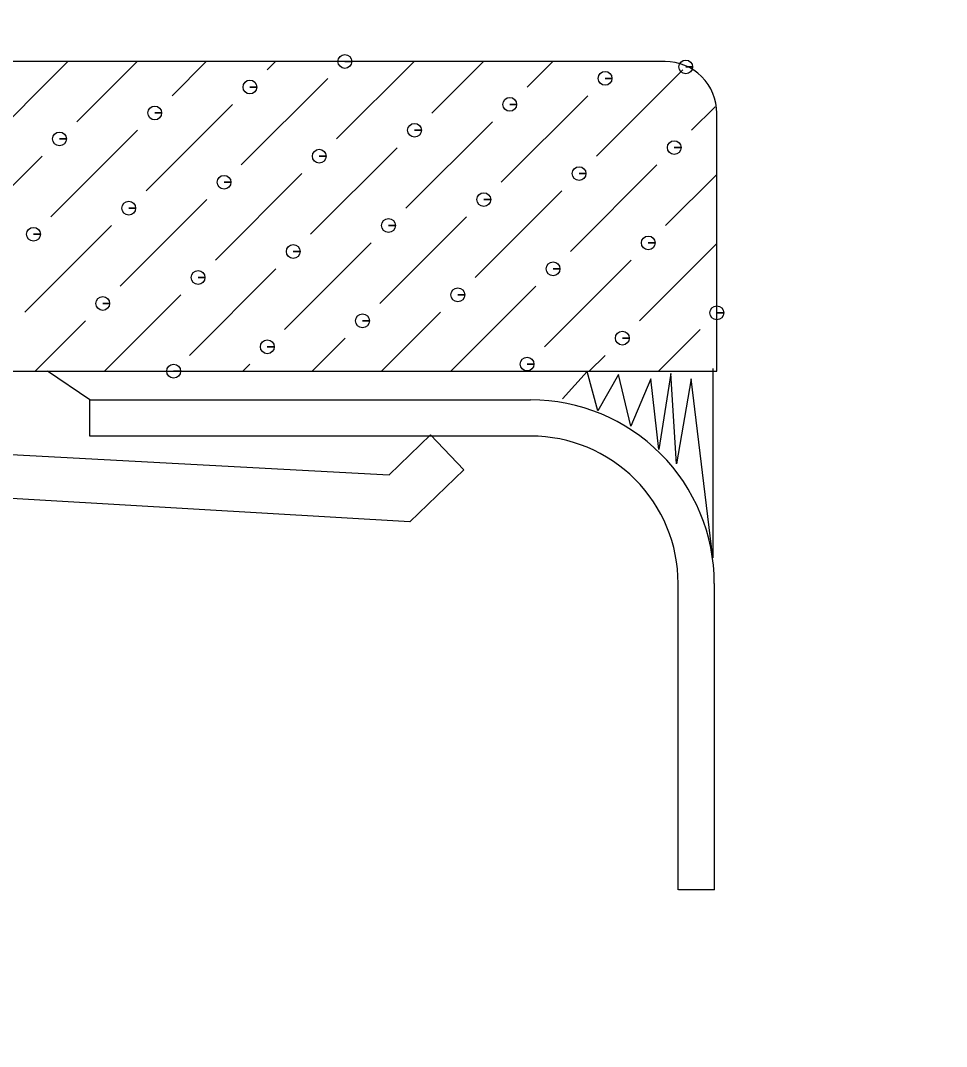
# Model space of a CAD drawing. Header units: millimetres. Extents: x 164 to 1139, y 316 to 1000.
# Drawn here: x 705.71 to 724.3, y 570.23 to 590.83 of the extents above; entities that cross this region are included whole.
import ezdxf

# ---------------------------------------------------------------- set-up
doc = ezdxf.new("R2010")
doc.units = ezdxf.units.MM
doc.linetypes.add('ACAD_ISO02W100', pattern=[15, 12, -3])
for name, color, linetype, lineweight in [('尺寸標注', 1, 'Continuous', 30), ('細實線', 1, 'Continuous', 13), ('虚线', 2, 'ACAD_ISO02W100', 30)]:
    doc.layers.add(name, color=color, linetype=linetype, lineweight=lineweight)
doc.styles.add('DIM', font='txt.shx', dxfattribs={"width": 0.7, "bigfont": 'chineset.shx'})
doc.dimstyles.new('mm+in(开孔纸尺寸)', dxfattribs={"dimscale": 3, "dimtxt": 3.8, "dimasz": 2, "dimexe": 1.25, "dimexo": 0.625, "dimgap": 2, "dimtad": 1, "dimtxsty": 'DIM', "dimcen": 0, "dimclrd": 256, "dimclre": 256, "dimclrt": 3, "dimadec": 0, "dimazin": 0, "dimtfac": 1, "dimtmove": 0, "dimatfit": 1, "dimfxl": 1, "dimlwd": -1, "dimarcsym": 0})

# ---------------------------------------------------------------- blocks, each defined once
blk = doc.blocks.new('*D24')
at = {"layer": 'Defpoints', "color": 0}
for p in [(626.769, 833.327), (626.749, 549.627), (922.186, 549.627)]:
    blk.add_point(p, dxfattribs=at)
at = {"layer": '尺寸標注', "lineweight": -2}
for p, q in [((628.644, 833.327), (925.936, 833.327)), ((628.624, 549.627), (925.936, 549.627))]:
    blk.add_line(p, q, dxfattribs=at)
at = {"layer": '尺寸標注'}
blk.add_line((922.186, 827.327), (922.186, 555.627), dxfattribs=at)
for points in [[(923.186, 827.327), (921.186, 827.327), (922.186, 833.327)], [(921.186, 555.627), (923.186, 555.627), (922.186, 549.627)]]:
    blk.add_solid(points, dxfattribs=at)
at = {"layer": '尺寸標注', "color": 3, "insert": (909.536, 691.477), "char_height": 11.4, "attachment_point": 5, "rotation": 90, "style": 'DIM'}
blk.add_mtext('283,7mm [11 3/16"]', dxfattribs=at)
blk = doc.blocks.new('*D25')
at = {"layer": 'Defpoints', "color": 0}
for p in [(626.77, 826.977), (884.186, 826.977), (626.831, 555.977)]:
    blk.add_point(p, dxfattribs=at)
at = {"layer": '尺寸標注', "lineweight": -2}
for p, q in [((628.645, 826.977), (887.936, 826.977)), ((628.706, 555.977), (887.936, 555.977))]:
    blk.add_line(p, q, dxfattribs=at)
at = {"layer": '尺寸標注'}
blk.add_line((884.186, 561.977), (884.186, 820.977), dxfattribs=at)
for points in [[(885.186, 820.977), (883.186, 820.977), (884.186, 826.977)], [(883.186, 561.977), (885.186, 561.977), (884.186, 555.977)]]:
    blk.add_solid(points, dxfattribs=at)
at = {"layer": '尺寸標注', "color": 3, "insert": (872.486, 691.477), "char_height": 11.4, "attachment_point": 5, "rotation": 90, "style": 'DIM'}
blk.add_mtext('271mm [10 11/16"]', dxfattribs=at)
blk = doc.blocks.new('*D26')
at = {"layer": 'Defpoints', "color": 0}
for p in [(626.831, 820.627), (626.828, 562.327), (846.852, 562.327)]:
    blk.add_point(p, dxfattribs=at)
at = {"layer": '尺寸標注', "lineweight": -2}
for p, q in [((628.706, 820.627), (850.602, 820.627)), ((628.703, 562.327), (850.602, 562.327))]:
    blk.add_line(p, q, dxfattribs=at)
at = {"layer": '尺寸標注'}
blk.add_line((846.852, 814.627), (846.852, 568.327), dxfattribs=at)
for points in [[(847.852, 814.627), (845.852, 814.627), (846.852, 820.627)], [(845.852, 568.327), (847.852, 568.327), (846.852, 562.327)]]:
    blk.add_solid(points, dxfattribs=at)
at = {"layer": '尺寸標注', "color": 3, "insert": (834.202, 691.477), "char_height": 11.4, "attachment_point": 5, "rotation": 90, "style": 'DIM'}
blk.add_mtext('258,3mm [10 3/16"]', dxfattribs=at)

msp = doc.modelspace()

# ---------------------------------------------------------------- linework, layer by layer
msp.add_lwpolyline([(798.111, 736.864, 0.387312), (708.298, 830.573, 0.033804), (545.364, 830.573, 0.387312), (455.551, 736.864, 0.012565), (455.551, 646.09, 0.387312), (545.364, 552.381, 0.033804), (708.298, 552.381, 0.387312), (798.111, 646.09, 0.012565)], format="xyb", close=True)
at = {"layer": '細實線'}
for points, knots in [([(712.222, 590.013), (712.222, 590.013), (712.361, 590.013), (712.361, 590.013), (712.361, 590.013), (712.361, 590.09), (712.299, 590.152), (712.222, 590.152), (712.222, 590.152), (712.146, 590.152), (712.084, 590.09), (712.084, 590.013), (712.084, 590.013), (712.084, 589.937), (712.146, 589.874), (712.222, 589.874), (712.222, 589.874), (712.299, 589.874), (712.361, 589.937), (712.361, 590.013), (712.361, 590.013), (712.361, 590.013), (712.222, 590.013), (712.222, 590.013)], [0, 0, 0, 0, 0.142857, 0.142857, 0.142857, 0.142857, 0.285714, 0.285714, 0.285714, 0.285714, 0.428571, 0.428571, 0.428571, 0.428571, 0.571429, 0.571429, 0.571429, 0.571429, 0.714286, 0.714286, 0.714286, 0.714286, 1, 1, 1, 1]), ([(719.692, 588.974), (719.692, 589.249), (719.582, 589.513), (719.387, 589.708), (719.387, 589.708), (719.192, 589.903), (718.929, 590.013), (718.653, 590.013)], [0, 0, 0, 0, 0.333333, 0.333333, 0.333333, 0.333333, 1, 1, 1, 1]), ([(719.067, 589.902), (719.067, 589.902), (719.206, 589.902), (719.206, 589.902), (719.206, 589.902), (719.206, 589.978), (719.143, 590.041), (719.067, 590.041), (719.067, 590.041), (718.99, 590.041), (718.928, 589.978), (718.928, 589.902), (718.928, 589.902), (718.928, 589.825), (718.99, 589.763), (719.067, 589.763), (719.067, 589.763), (719.143, 589.763), (719.206, 589.825), (719.206, 589.902), (719.206, 589.902), (719.206, 589.902), (719.067, 589.902), (719.067, 589.902)], [0, 0, 0, 0, 0.142857, 0.142857, 0.142857, 0.142857, 0.285714, 0.285714, 0.285714, 0.285714, 0.428571, 0.428571, 0.428571, 0.428571, 0.571429, 0.571429, 0.571429, 0.571429, 0.714286, 0.714286, 0.714286, 0.714286, 1, 1, 1, 1]), ([(717.447, 589.673), (717.447, 589.673), (717.585, 589.673), (717.585, 589.673), (717.585, 589.673), (717.585, 589.75), (717.523, 589.812), (717.447, 589.812), (717.447, 589.812), (717.37, 589.812), (717.308, 589.75), (717.308, 589.673), (717.308, 589.673), (717.308, 589.597), (717.37, 589.535), (717.447, 589.535), (717.447, 589.535), (717.523, 589.535), (717.585, 589.597), (717.585, 589.673), (717.585, 589.673), (717.585, 589.673), (717.447, 589.673), (717.447, 589.673)], [0, 0, 0, 0, 0.142857, 0.142857, 0.142857, 0.142857, 0.285714, 0.285714, 0.285714, 0.285714, 0.428571, 0.428571, 0.428571, 0.428571, 0.571429, 0.571429, 0.571429, 0.571429, 0.714286, 0.714286, 0.714286, 0.714286, 1, 1, 1, 1]), ([(710.317, 589.499), (710.317, 589.499), (710.455, 589.499), (710.455, 589.499), (710.455, 589.499), (710.455, 589.575), (710.393, 589.638), (710.317, 589.638), (710.317, 589.638), (710.24, 589.638), (710.178, 589.575), (710.178, 589.499), (710.178, 589.499), (710.178, 589.422), (710.24, 589.36), (710.317, 589.36), (710.317, 589.36), (710.393, 589.36), (710.455, 589.422), (710.455, 589.499), (710.455, 589.499), (710.455, 589.499), (710.317, 589.499), (710.317, 589.499)], [0, 0, 0, 0, 0.142857, 0.142857, 0.142857, 0.142857, 0.285714, 0.285714, 0.285714, 0.285714, 0.428571, 0.428571, 0.428571, 0.428571, 0.571429, 0.571429, 0.571429, 0.571429, 0.714286, 0.714286, 0.714286, 0.714286, 1, 1, 1, 1]), ([(715.533, 589.151), (715.533, 589.151), (715.672, 589.151), (715.672, 589.151), (715.672, 589.151), (715.672, 589.227), (715.61, 589.29), (715.533, 589.29), (715.533, 589.29), (715.457, 589.29), (715.395, 589.227), (715.395, 589.151), (715.395, 589.151), (715.395, 589.074), (715.457, 589.012), (715.533, 589.012), (715.533, 589.012), (715.61, 589.012), (715.672, 589.074), (715.672, 589.151), (715.672, 589.151), (715.672, 589.151), (715.533, 589.151), (715.533, 589.151)], [0, 0, 0, 0, 0.142857, 0.142857, 0.142857, 0.142857, 0.285714, 0.285714, 0.285714, 0.285714, 0.428571, 0.428571, 0.428571, 0.428571, 0.571429, 0.571429, 0.571429, 0.571429, 0.714286, 0.714286, 0.714286, 0.714286, 1, 1, 1, 1]), ([(708.404, 588.978), (708.404, 588.978), (708.542, 588.978), (708.542, 588.978), (708.542, 588.978), (708.542, 589.054), (708.48, 589.116), (708.404, 589.116), (708.404, 589.116), (708.327, 589.116), (708.265, 589.054), (708.265, 588.978), (708.265, 588.978), (708.265, 588.901), (708.327, 588.839), (708.404, 588.839), (708.404, 588.839), (708.48, 588.839), (708.542, 588.901), (708.542, 588.978), (708.542, 588.978), (708.542, 588.978), (708.404, 588.978), (708.404, 588.978)], [0, 0, 0, 0, 0.142857, 0.142857, 0.142857, 0.142857, 0.285714, 0.285714, 0.285714, 0.285714, 0.428571, 0.428571, 0.428571, 0.428571, 0.571429, 0.571429, 0.571429, 0.571429, 0.714286, 0.714286, 0.714286, 0.714286, 1, 1, 1, 1]), ([(713.622, 588.63), (713.622, 588.63), (713.76, 588.63), (713.76, 588.63), (713.76, 588.63), (713.76, 588.707), (713.698, 588.769), (713.622, 588.769), (713.622, 588.769), (713.545, 588.769), (713.483, 588.707), (713.483, 588.63), (713.483, 588.63), (713.483, 588.554), (713.545, 588.492), (713.622, 588.492), (713.622, 588.492), (713.698, 588.492), (713.76, 588.554), (713.76, 588.63), (713.76, 588.63), (713.76, 588.63), (713.622, 588.63), (713.622, 588.63)], [0, 0, 0, 0, 0.142857, 0.142857, 0.142857, 0.142857, 0.285714, 0.285714, 0.285714, 0.285714, 0.428571, 0.428571, 0.428571, 0.428571, 0.571429, 0.571429, 0.571429, 0.571429, 0.714286, 0.714286, 0.714286, 0.714286, 1, 1, 1, 1]), ([(706.492, 588.456), (706.492, 588.456), (706.63, 588.456), (706.63, 588.456), (706.63, 588.456), (706.63, 588.532), (706.568, 588.595), (706.492, 588.595), (706.492, 588.595), (706.415, 588.595), (706.353, 588.532), (706.353, 588.456), (706.353, 588.456), (706.353, 588.38), (706.415, 588.317), (706.492, 588.317), (706.492, 588.317), (706.568, 588.317), (706.63, 588.38), (706.63, 588.456), (706.63, 588.456), (706.63, 588.456), (706.492, 588.456), (706.492, 588.456)], [0, 0, 0, 0, 0.142857, 0.142857, 0.142857, 0.142857, 0.285714, 0.285714, 0.285714, 0.285714, 0.428571, 0.428571, 0.428571, 0.428571, 0.571429, 0.571429, 0.571429, 0.571429, 0.714286, 0.714286, 0.714286, 0.714286, 1, 1, 1, 1]), ([(711.708, 588.109), (711.708, 588.109), (711.847, 588.109), (711.847, 588.109), (711.847, 588.109), (711.847, 588.185), (711.785, 588.248), (711.708, 588.248), (711.708, 588.248), (711.632, 588.248), (711.57, 588.185), (711.57, 588.109), (711.57, 588.109), (711.57, 588.032), (711.632, 587.97), (711.708, 587.97), (711.708, 587.97), (711.785, 587.97), (711.847, 588.032), (711.847, 588.109), (711.847, 588.109), (711.847, 588.109), (711.708, 588.109), (711.708, 588.109)], [0, 0, 0, 0, 0.142857, 0.142857, 0.142857, 0.142857, 0.285714, 0.285714, 0.285714, 0.285714, 0.428571, 0.428571, 0.428571, 0.428571, 0.571429, 0.571429, 0.571429, 0.571429, 0.714286, 0.714286, 0.714286, 0.714286, 1, 1, 1, 1]), ([(718.837, 588.282), (718.837, 588.282), (718.976, 588.282), (718.976, 588.282), (718.976, 588.282), (718.976, 588.358), (718.914, 588.42), (718.837, 588.42), (718.837, 588.42), (718.761, 588.42), (718.698, 588.358), (718.698, 588.282), (718.698, 588.282), (718.698, 588.205), (718.761, 588.143), (718.837, 588.143), (718.837, 588.143), (718.914, 588.143), (718.976, 588.205), (718.976, 588.282), (718.976, 588.282), (718.976, 588.282), (718.837, 588.282), (718.837, 588.282)], [0, 0, 0, 0, 0.142857, 0.142857, 0.142857, 0.142857, 0.285714, 0.285714, 0.285714, 0.285714, 0.428571, 0.428571, 0.428571, 0.428571, 0.571429, 0.571429, 0.571429, 0.571429, 0.714286, 0.714286, 0.714286, 0.714286, 1, 1, 1, 1]), ([(716.925, 587.76), (716.925, 587.76), (717.064, 587.76), (717.064, 587.76), (717.064, 587.76), (717.064, 587.837), (717.001, 587.899), (716.925, 587.899), (716.925, 587.899), (716.849, 587.899), (716.786, 587.837), (716.786, 587.76), (716.786, 587.76), (716.786, 587.684), (716.849, 587.622), (716.925, 587.622), (716.925, 587.622), (717.001, 587.622), (717.064, 587.684), (717.064, 587.76), (717.064, 587.76), (717.064, 587.76), (716.925, 587.76), (716.925, 587.76)], [0, 0, 0, 0, 0.142857, 0.142857, 0.142857, 0.142857, 0.285714, 0.285714, 0.285714, 0.285714, 0.428571, 0.428571, 0.428571, 0.428571, 0.571429, 0.571429, 0.571429, 0.571429, 0.714286, 0.714286, 0.714286, 0.714286, 1, 1, 1, 1]), ([(709.795, 587.586), (709.795, 587.586), (709.934, 587.586), (709.934, 587.586), (709.934, 587.586), (709.934, 587.662), (709.872, 587.725), (709.795, 587.725), (709.795, 587.725), (709.719, 587.725), (709.657, 587.662), (709.657, 587.586), (709.657, 587.586), (709.657, 587.51), (709.719, 587.447), (709.795, 587.447), (709.795, 587.447), (709.872, 587.447), (709.934, 587.51), (709.934, 587.586), (709.934, 587.586), (709.934, 587.586), (709.795, 587.586), (709.795, 587.586)], [0, 0, 0, 0, 0.142857, 0.142857, 0.142857, 0.142857, 0.285714, 0.285714, 0.285714, 0.285714, 0.428571, 0.428571, 0.428571, 0.428571, 0.571429, 0.571429, 0.571429, 0.571429, 0.714286, 0.714286, 0.714286, 0.714286, 1, 1, 1, 1]), ([(707.882, 587.066), (707.882, 587.066), (708.021, 587.066), (708.021, 587.066), (708.021, 587.066), (708.021, 587.142), (707.958, 587.204), (707.882, 587.204), (707.882, 587.204), (707.806, 587.204), (707.743, 587.142), (707.743, 587.066), (707.743, 587.066), (707.743, 586.989), (707.806, 586.927), (707.882, 586.927), (707.882, 586.927), (707.958, 586.927), (708.021, 586.989), (708.021, 587.066), (708.021, 587.066), (708.021, 587.066), (707.882, 587.066), (707.882, 587.066)], [0, 0, 0, 0, 0.142857, 0.142857, 0.142857, 0.142857, 0.285714, 0.285714, 0.285714, 0.285714, 0.428571, 0.428571, 0.428571, 0.428571, 0.571429, 0.571429, 0.571429, 0.571429, 0.714286, 0.714286, 0.714286, 0.714286, 1, 1, 1, 1]), ([(715.012, 587.239), (715.012, 587.239), (715.15, 587.239), (715.15, 587.239), (715.15, 587.239), (715.15, 587.315), (715.088, 587.377), (715.012, 587.377), (715.012, 587.377), (714.935, 587.377), (714.873, 587.315), (714.873, 587.239), (714.873, 587.239), (714.873, 587.162), (714.935, 587.1), (715.012, 587.1), (715.012, 587.1), (715.088, 587.1), (715.15, 587.162), (715.15, 587.239), (715.15, 587.239), (715.15, 587.239), (715.012, 587.239), (715.012, 587.239)], [0, 0, 0, 0, 0.142857, 0.142857, 0.142857, 0.142857, 0.285714, 0.285714, 0.285714, 0.285714, 0.428571, 0.428571, 0.428571, 0.428571, 0.571429, 0.571429, 0.571429, 0.571429, 0.714286, 0.714286, 0.714286, 0.714286, 1, 1, 1, 1]), ([(713.099, 586.717), (713.099, 586.717), (713.238, 586.717), (713.238, 586.717), (713.238, 586.717), (713.238, 586.794), (713.175, 586.856), (713.099, 586.856), (713.099, 586.856), (713.022, 586.856), (712.96, 586.794), (712.96, 586.717), (712.96, 586.717), (712.96, 586.641), (713.022, 586.578), (713.099, 586.578), (713.099, 586.578), (713.175, 586.578), (713.238, 586.641), (713.238, 586.717), (713.238, 586.717), (713.238, 586.717), (713.099, 586.717), (713.099, 586.717)], [0, 0, 0, 0, 0.142857, 0.142857, 0.142857, 0.142857, 0.285714, 0.285714, 0.285714, 0.285714, 0.428571, 0.428571, 0.428571, 0.428571, 0.571429, 0.571429, 0.571429, 0.571429, 0.714286, 0.714286, 0.714286, 0.714286, 1, 1, 1, 1]), ([(705.969, 586.543), (705.969, 586.543), (706.108, 586.543), (706.108, 586.543), (706.108, 586.543), (706.108, 586.619), (706.045, 586.681), (705.969, 586.681), (705.969, 586.681), (705.892, 586.681), (705.83, 586.619), (705.83, 586.543), (705.83, 586.543), (705.83, 586.466), (705.892, 586.404), (705.969, 586.404), (705.969, 586.404), (706.045, 586.404), (706.108, 586.466), (706.108, 586.543), (706.108, 586.543), (706.108, 586.543), (705.969, 586.543), (705.969, 586.543)], [0, 0, 0, 0, 0.142857, 0.142857, 0.142857, 0.142857, 0.285714, 0.285714, 0.285714, 0.285714, 0.428571, 0.428571, 0.428571, 0.428571, 0.571429, 0.571429, 0.571429, 0.571429, 0.714286, 0.714286, 0.714286, 0.714286, 1, 1, 1, 1]), ([(718.316, 586.369), (718.316, 586.369), (718.454, 586.369), (718.454, 586.369), (718.454, 586.369), (718.454, 586.445), (718.392, 586.507), (718.316, 586.507), (718.316, 586.507), (718.239, 586.507), (718.177, 586.445), (718.177, 586.369), (718.177, 586.369), (718.177, 586.292), (718.239, 586.23), (718.316, 586.23), (718.316, 586.23), (718.392, 586.23), (718.454, 586.292), (718.454, 586.369), (718.454, 586.369), (718.454, 586.369), (718.316, 586.369), (718.316, 586.369)], [0, 0, 0, 0, 0.142857, 0.142857, 0.142857, 0.142857, 0.285714, 0.285714, 0.285714, 0.285714, 0.428571, 0.428571, 0.428571, 0.428571, 0.571429, 0.571429, 0.571429, 0.571429, 0.714286, 0.714286, 0.714286, 0.714286, 1, 1, 1, 1]), ([(711.187, 586.195), (711.187, 586.195), (711.325, 586.195), (711.325, 586.195), (711.325, 586.195), (711.325, 586.272), (711.263, 586.334), (711.187, 586.334), (711.187, 586.334), (711.11, 586.334), (711.048, 586.272), (711.048, 586.195), (711.048, 586.195), (711.048, 586.119), (711.11, 586.057), (711.187, 586.057), (711.187, 586.057), (711.263, 586.057), (711.325, 586.119), (711.325, 586.195), (711.325, 586.195), (711.325, 586.195), (711.187, 586.195), (711.187, 586.195)], [0, 0, 0, 0, 0.142857, 0.142857, 0.142857, 0.142857, 0.285714, 0.285714, 0.285714, 0.285714, 0.428571, 0.428571, 0.428571, 0.428571, 0.571429, 0.571429, 0.571429, 0.571429, 0.714286, 0.714286, 0.714286, 0.714286, 1, 1, 1, 1]), ([(716.403, 585.848), (716.403, 585.848), (716.542, 585.848), (716.542, 585.848), (716.542, 585.848), (716.542, 585.925), (716.48, 585.987), (716.403, 585.987), (716.403, 585.987), (716.327, 585.987), (716.265, 585.925), (716.265, 585.848), (716.265, 585.848), (716.265, 585.772), (716.327, 585.709), (716.403, 585.709), (716.403, 585.709), (716.48, 585.709), (716.542, 585.772), (716.542, 585.848), (716.542, 585.848), (716.542, 585.848), (716.403, 585.848), (716.403, 585.848)], [0, 0, 0, 0, 0.142857, 0.142857, 0.142857, 0.142857, 0.285714, 0.285714, 0.285714, 0.285714, 0.428571, 0.428571, 0.428571, 0.428571, 0.571429, 0.571429, 0.571429, 0.571429, 0.714286, 0.714286, 0.714286, 0.714286, 1, 1, 1, 1]), ([(709.274, 585.674), (709.274, 585.674), (709.412, 585.674), (709.412, 585.674), (709.412, 585.674), (709.412, 585.751), (709.35, 585.813), (709.274, 585.813), (709.274, 585.813), (709.197, 585.813), (709.135, 585.751), (709.135, 585.674), (709.135, 585.674), (709.135, 585.598), (709.197, 585.535), (709.274, 585.535), (709.274, 585.535), (709.35, 585.535), (709.412, 585.598), (709.412, 585.674), (709.412, 585.674), (709.412, 585.674), (709.274, 585.674), (709.274, 585.674)], [0, 0, 0, 0, 0.142857, 0.142857, 0.142857, 0.142857, 0.285714, 0.285714, 0.285714, 0.285714, 0.428571, 0.428571, 0.428571, 0.428571, 0.571429, 0.571429, 0.571429, 0.571429, 0.714286, 0.714286, 0.714286, 0.714286, 1, 1, 1, 1]), ([(714.49, 585.325), (714.49, 585.325), (714.629, 585.325), (714.629, 585.325), (714.629, 585.325), (714.629, 585.402), (714.567, 585.464), (714.49, 585.464), (714.49, 585.464), (714.414, 585.464), (714.352, 585.402), (714.352, 585.325), (714.352, 585.325), (714.352, 585.249), (714.414, 585.187), (714.49, 585.187), (714.49, 585.187), (714.567, 585.187), (714.629, 585.249), (714.629, 585.325), (714.629, 585.325), (714.629, 585.325), (714.49, 585.325), (714.49, 585.325)], [0, 0, 0, 0, 0.142857, 0.142857, 0.142857, 0.142857, 0.285714, 0.285714, 0.285714, 0.285714, 0.428571, 0.428571, 0.428571, 0.428571, 0.571429, 0.571429, 0.571429, 0.571429, 0.714286, 0.714286, 0.714286, 0.714286, 1, 1, 1, 1]), ([(707.36, 585.153), (707.36, 585.153), (707.499, 585.153), (707.499, 585.153), (707.499, 585.153), (707.499, 585.229), (707.437, 585.291), (707.36, 585.291), (707.36, 585.291), (707.284, 585.291), (707.222, 585.229), (707.222, 585.153), (707.222, 585.153), (707.222, 585.076), (707.284, 585.014), (707.36, 585.014), (707.36, 585.014), (707.437, 585.014), (707.499, 585.076), (707.499, 585.153), (707.499, 585.153), (707.499, 585.153), (707.36, 585.153), (707.36, 585.153)], [0, 0, 0, 0, 0.142857, 0.142857, 0.142857, 0.142857, 0.285714, 0.285714, 0.285714, 0.285714, 0.428571, 0.428571, 0.428571, 0.428571, 0.571429, 0.571429, 0.571429, 0.571429, 0.714286, 0.714286, 0.714286, 0.714286, 1, 1, 1, 1]), ([(712.577, 584.804), (712.577, 584.804), (712.716, 584.804), (712.716, 584.804), (712.716, 584.804), (712.716, 584.88), (712.654, 584.943), (712.577, 584.943), (712.577, 584.943), (712.501, 584.943), (712.438, 584.88), (712.438, 584.804), (712.438, 584.804), (712.438, 584.727), (712.501, 584.665), (712.577, 584.665), (712.577, 584.665), (712.654, 584.665), (712.716, 584.727), (712.716, 584.804), (712.716, 584.804), (712.716, 584.804), (712.577, 584.804), (712.577, 584.804)], [0, 0, 0, 0, 0.142857, 0.142857, 0.142857, 0.142857, 0.285714, 0.285714, 0.285714, 0.285714, 0.428571, 0.428571, 0.428571, 0.428571, 0.571429, 0.571429, 0.571429, 0.571429, 0.714286, 0.714286, 0.714286, 0.714286, 1, 1, 1, 1]), ([(719.692, 584.964), (719.692, 584.964), (719.83, 584.964), (719.83, 584.964), (719.83, 584.964), (719.83, 585.04), (719.768, 585.102), (719.692, 585.102), (719.692, 585.102), (719.615, 585.102), (719.553, 585.04), (719.553, 584.964), (719.553, 584.964), (719.553, 584.887), (719.615, 584.825), (719.692, 584.825), (719.692, 584.825), (719.768, 584.825), (719.83, 584.887), (719.83, 584.964), (719.83, 584.964), (719.83, 584.964), (719.692, 584.964), (719.692, 584.964)], [0, 0, 0, 0, 0.142857, 0.142857, 0.142857, 0.142857, 0.285714, 0.285714, 0.285714, 0.285714, 0.428571, 0.428571, 0.428571, 0.428571, 0.571429, 0.571429, 0.571429, 0.571429, 0.714286, 0.714286, 0.714286, 0.714286, 1, 1, 1, 1]), ([(717.794, 584.457), (717.794, 584.457), (717.933, 584.457), (717.933, 584.457), (717.933, 584.457), (717.933, 584.533), (717.87, 584.595), (717.794, 584.595), (717.794, 584.595), (717.717, 584.595), (717.655, 584.533), (717.655, 584.457), (717.655, 584.457), (717.655, 584.38), (717.717, 584.318), (717.794, 584.318), (717.794, 584.318), (717.87, 584.318), (717.933, 584.38), (717.933, 584.457), (717.933, 584.457), (717.933, 584.457), (717.794, 584.457), (717.794, 584.457)], [0, 0, 0, 0, 0.142857, 0.142857, 0.142857, 0.142857, 0.285714, 0.285714, 0.285714, 0.285714, 0.428571, 0.428571, 0.428571, 0.428571, 0.571429, 0.571429, 0.571429, 0.571429, 0.714286, 0.714286, 0.714286, 0.714286, 1, 1, 1, 1]), ([(710.665, 584.283), (710.665, 584.283), (710.804, 584.283), (710.804, 584.283), (710.804, 584.283), (710.804, 584.359), (710.742, 584.421), (710.665, 584.421), (710.665, 584.421), (710.589, 584.421), (710.527, 584.359), (710.527, 584.283), (710.527, 584.283), (710.527, 584.206), (710.589, 584.144), (710.665, 584.144), (710.665, 584.144), (710.742, 584.144), (710.804, 584.206), (710.804, 584.283), (710.804, 584.283), (710.804, 584.283), (710.665, 584.283), (710.665, 584.283)], [0, 0, 0, 0, 0.142857, 0.142857, 0.142857, 0.142857, 0.285714, 0.285714, 0.285714, 0.285714, 0.428571, 0.428571, 0.428571, 0.428571, 0.571429, 0.571429, 0.571429, 0.571429, 0.714286, 0.714286, 0.714286, 0.714286, 1, 1, 1, 1]), ([(708.784, 583.793), (708.784, 583.793), (708.923, 583.793), (708.923, 583.793), (708.923, 583.793), (708.923, 583.87), (708.861, 583.932), (708.784, 583.932), (708.784, 583.932), (708.708, 583.932), (708.646, 583.87), (708.646, 583.793), (708.646, 583.793), (708.646, 583.717), (708.708, 583.654), (708.784, 583.654), (708.784, 583.654), (708.861, 583.654), (708.923, 583.717), (708.923, 583.793), (708.923, 583.793), (708.923, 583.793), (708.784, 583.793), (708.784, 583.793)], [0, 0, 0, 0, 0.142857, 0.142857, 0.142857, 0.142857, 0.285714, 0.285714, 0.285714, 0.285714, 0.428571, 0.428571, 0.428571, 0.428571, 0.571429, 0.571429, 0.571429, 0.571429, 0.714286, 0.714286, 0.714286, 0.714286, 1, 1, 1, 1]), ([(715.881, 583.935), (715.881, 583.935), (716.02, 583.935), (716.02, 583.935), (716.02, 583.935), (716.02, 584.012), (715.957, 584.074), (715.881, 584.074), (715.881, 584.074), (715.805, 584.074), (715.742, 584.012), (715.742, 583.935), (715.742, 583.935), (715.742, 583.859), (715.805, 583.797), (715.881, 583.797), (715.881, 583.797), (715.957, 583.797), (716.02, 583.859), (716.02, 583.935), (716.02, 583.935), (716.02, 583.935), (715.881, 583.935), (715.881, 583.935)], [0, 0, 0, 0, 0.142857, 0.142857, 0.142857, 0.142857, 0.285714, 0.285714, 0.285714, 0.285714, 0.428571, 0.428571, 0.428571, 0.428571, 0.571429, 0.571429, 0.571429, 0.571429, 0.714286, 0.714286, 0.714286, 0.714286, 1, 1, 1, 1]), ([(719.61, 583.849), (719.61, 583.849), (719.61, 580.042), (719.61, 580.042), (719.61, 580.042), (719.61, 580.042), (719.173, 583.641), (719.173, 583.641), (719.173, 583.641), (719.173, 583.641), (718.88, 581.933), (718.88, 581.933), (718.88, 581.933), (718.88, 581.933), (718.77, 583.745), (718.77, 583.745), (718.77, 583.745), (718.77, 583.745), (718.526, 582.218), (718.526, 582.218), (718.526, 582.218), (718.526, 582.218), (718.369, 583.641), (718.369, 583.641), (718.369, 583.641), (718.369, 583.641), (717.966, 582.686), (717.966, 582.686), (717.966, 582.686), (717.966, 582.686), (717.715, 583.726), (717.715, 583.726), (717.715, 583.726), (717.715, 583.726), (717.303, 582.995), (717.303, 582.995), (717.303, 582.995), (717.303, 582.995), (717.086, 583.784), (717.086, 583.784), (717.086, 583.784), (717.086, 583.784), (716.594, 583.236), (716.594, 583.236)], [0, 0, 0, 0, 0.083333, 0.083333, 0.083333, 0.083333, 0.166667, 0.166667, 0.166667, 0.166667, 0.25, 0.25, 0.25, 0.25, 0.333333, 0.333333, 0.333333, 0.333333, 0.416667, 0.416667, 0.416667, 0.416667, 0.5, 0.5, 0.5, 0.5, 0.583333, 0.583333, 0.583333, 0.583333, 0.666667, 0.666667, 0.666667, 0.666667, 0.75, 0.75, 0.75, 0.75, 0.833333, 0.833333, 0.833333, 0.833333, 1, 1, 1, 1]), ([(719.64, 579.53), (719.64, 580.507), (719.252, 581.444), (718.562, 582.135), (718.562, 582.135), (717.871, 582.825), (716.933, 583.214), (715.956, 583.214)], [0, 0, 0, 0, 0.333333, 0.333333, 0.333333, 0.333333, 1, 1, 1, 1]), ([(718.915, 579.53), (718.915, 580.314), (718.603, 581.066), (718.048, 581.622), (718.048, 581.622), (717.493, 582.177), (716.741, 582.488), (715.955, 582.488)], [0, 0, 0, 0, 0.333333, 0.333333, 0.333333, 0.333333, 1, 1, 1, 1])]:
    msp.add_open_spline(points, degree=3, knots=knots, dxfattribs=at)
for points in [[(718.653, 590.011), (718.653, 590.011), (690.638, 590.011), (690.638, 590.011)], [(704.927, 588.281), (704.927, 588.281), (706.657, 590.013), (706.657, 590.013)], [(706.839, 588.803), (706.839, 588.803), (708.049, 590.013), (708.049, 590.013)], [(708.752, 589.325), (708.752, 589.325), (709.439, 590.013), (709.439, 590.013)], [(710.665, 589.847), (710.665, 589.847), (710.831, 590.013), (710.831, 590.013)], [(712.056, 588.456), (712.056, 588.456), (713.613, 590.013), (713.613, 590.013)], [(713.969, 588.977), (713.969, 588.977), (715.004, 590.013), (715.004, 590.013)], [(715.881, 589.499), (715.881, 589.499), (716.395, 590.013), (716.395, 590.013)], [(717.272, 588.108), (717.272, 588.108), (719.011, 589.847), (719.011, 589.847)], [(710.143, 587.934), (710.143, 587.934), (711.881, 589.673), (711.881, 589.673)], [(715.359, 587.586), (715.359, 587.586), (717.098, 589.325), (717.098, 589.325)], [(708.231, 587.413), (708.231, 587.413), (709.969, 589.151), (709.969, 589.151)], [(719.185, 588.63), (719.185, 588.63), (719.657, 589.102), (719.657, 589.102)], [(719.69, 583.792), (719.69, 583.792), (719.69, 588.973), (719.69, 588.973)], [(713.447, 587.065), (713.447, 587.065), (715.186, 588.803), (715.186, 588.803)], [(706.317, 586.891), (706.317, 586.891), (708.056, 588.63), (708.056, 588.63)], [(711.534, 586.542), (711.534, 586.542), (713.273, 588.281), (713.273, 588.281)], [(704.404, 586.369), (704.404, 586.369), (706.143, 588.108), (706.143, 588.108)], [(716.751, 586.195), (716.751, 586.195), (718.49, 587.934), (718.49, 587.934)], [(709.622, 586.021), (709.622, 586.021), (711.36, 587.76), (711.36, 587.76)], [(718.663, 586.717), (718.663, 586.717), (719.692, 587.745), (719.692, 587.745)], [(714.838, 585.674), (714.838, 585.674), (716.577, 587.413), (716.577, 587.413)], [(707.709, 585.499), (707.709, 585.499), (709.448, 587.238), (709.448, 587.238)], [(712.925, 585.152), (712.925, 585.152), (714.664, 586.891), (714.664, 586.891)], [(705.796, 584.978), (705.796, 584.978), (707.535, 586.717), (707.535, 586.717)], [(711.013, 584.631), (711.013, 584.631), (712.752, 586.369), (712.752, 586.369)], [(718.142, 584.804), (718.142, 584.804), (719.692, 586.354), (719.692, 586.354)], [(716.229, 584.282), (716.229, 584.282), (717.968, 586.021), (717.968, 586.021)], [(709.099, 584.109), (709.099, 584.109), (710.838, 585.848), (710.838, 585.848)], [(714.348, 583.793), (714.348, 583.793), (716.055, 585.499), (716.055, 585.499)], [(707.393, 583.793), (707.393, 583.793), (708.925, 585.325), (708.925, 585.325)], [(712.958, 583.793), (712.958, 583.793), (714.142, 584.978), (714.142, 584.978)], [(706.002, 583.793), (706.002, 583.793), (707.013, 584.804), (707.013, 584.804)], [(718.522, 583.793), (718.522, 583.793), (719.36, 584.631), (719.36, 584.631)], [(711.567, 583.793), (711.567, 583.793), (712.23, 584.456), (712.23, 584.456)], [(710.175, 583.793), (710.175, 583.793), (710.317, 583.935), (710.317, 583.935)], [(717.13, 583.793), (717.13, 583.793), (717.447, 584.109), (717.447, 584.109)], [(691.103, 583.793), (691.103, 583.793), (719.69, 583.793), (719.69, 583.793)], [(707.099, 583.215), (707.099, 583.215), (706.253, 583.793), (706.253, 583.793)], [(707.098, 583.215), (707.098, 583.215), (715.949, 583.215), (715.949, 583.215)], [(707.099, 582.488), (707.099, 582.488), (707.099, 583.214), (707.099, 583.214)], [(693.576, 582.759), (693.576, 582.759), (713.11, 581.712), (713.11, 581.712)], [(715.949, 582.488), (715.949, 582.488), (707.098, 582.488), (707.098, 582.488)], [(713.111, 581.713), (713.111, 581.713), (713.94, 582.511), (713.94, 582.511)], [(713.939, 582.511), (713.939, 582.511), (714.61, 581.813), (714.61, 581.813)], [(713.525, 580.77), (713.525, 580.77), (693.059, 581.962), (693.059, 581.962)], [(714.61, 581.812), (714.61, 581.812), (713.526, 580.769), (713.526, 580.769)], [(718.914, 573.377), (718.914, 573.377), (718.914, 579.53), (718.914, 579.53)], [(719.639, 579.53), (719.639, 579.53), (719.639, 573.377), (719.639, 573.377)], [(719.645, 573.377), (719.645, 573.377), (718.919, 573.377), (718.919, 573.377)]]:
    msp.add_open_spline(points, degree=3, dxfattribs=at)
at = {"layer": '虚线'}
msp.add_lwpolyline([(791.763, 736.705, 0.387312), (707.869, 824.238, 0.033804), (545.793, 824.238, 0.387312), (461.899, 736.705, 0.012565), (461.899, 646.25, 0.387312), (545.793, 558.717, 0.033804), (707.869, 558.717, 0.387312), (791.763, 646.25, 0.012565)], format="xyb", close=True, dxfattribs=at)
at = {"layer": '虚线', "color": 3, "linetype": 'ByBlock'}
msp.add_lwpolyline([(785.415, 736.545, 0.387312), (707.44, 817.902, 0.033804), (546.222, 817.902, 0.387312), (468.247, 736.545, 0.012565), (468.247, 646.409, 0.387312), (546.222, 565.052, 0.033804), (707.44, 565.052, 0.387312), (785.415, 646.409, 0.012565)], format="xyb", close=True, dxfattribs=at)

# ---------------------------------------------------------------- dimensions: what is measured, and where the dimension line sits
at = {"layer": '尺寸標注'}
for base, p1, p2, picture, middle in [((922.186, 549.627), (626.769, 833.327), (626.749, 549.627), '*D24', (922.186, 691.477)), ((884.186, 826.977), (626.831, 555.977), (626.77, 826.977), '*D25', (884.186, 691.477)), ((846.852, 562.327), (626.831, 820.627), (626.828, 562.327), '*D26', (846.852, 691.477))]:
    dim = msp.add_linear_dim(base=base, p1=p1, p2=p2, angle=90, dimstyle='mm+in(开孔纸尺寸)', override={"dimpost": 'mm', "dimtofl": 0}, dxfattribs=at)
    dim.commit()
    dim.dimension.update_dxf_attribs({"geometry": picture, "text_midpoint": middle, "dimtype": 160})

doc.saveas('drawing.dxf')
